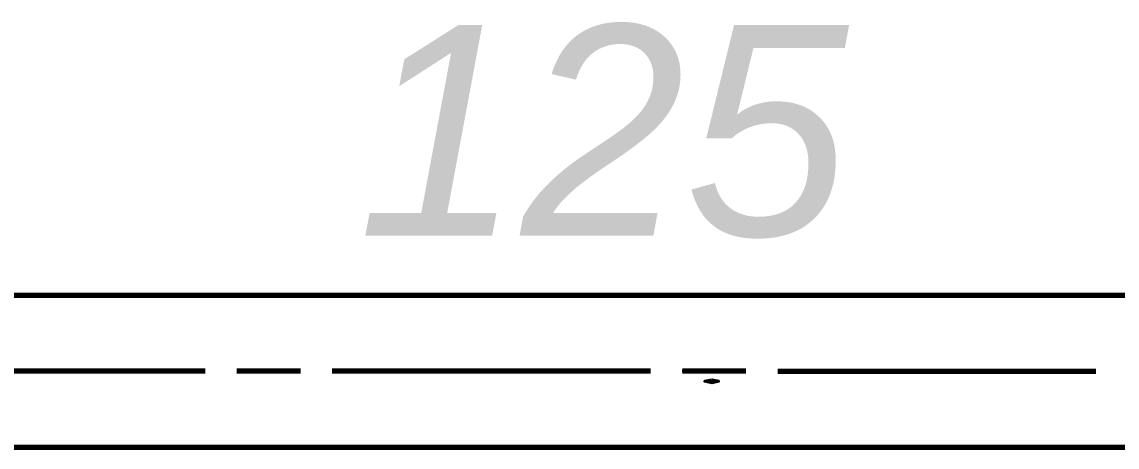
# Model space of a CAD drawing. Extents: x 0 to 174, y 0 to 33.
# Drawn here: x 44.546 to 45.902, y 16.733 to 17.259 of the extents above; entities that cross this region are included whole.
import ezdxf
from ezdxf.enums import TextEntityAlignment as Align

# ---------------------------------------------------------------- set-up
doc = ezdxf.new("R2010")
doc.units = 0
doc.layers.add('PDF2_문자', color=7, linetype='Continuous')
doc.layers.add('PDF2_형상', color=157, linetype='Continuous', true_color=0x405f80)
doc.layers.add('YOLO_TEXT', color=3, linetype='Continuous', true_color=0x008230)
doc.styles.add('OCR_LATIN', font='txt.shx')
doc.styles.add('PDF LucidaHandwriting Italic', font='ariali.ttf')

msp = doc.modelspace()

# ---------------------------------------------------------------- linework, layer by layer
at = {"layer": 'PDF2_형상', "lineweight": 70}
for points in [[(46.2468, 16.921), (44.3865, 16.921)], [(44.3865, 16.7335), (46.2468, 16.7335)]]:
    msp.add_lwpolyline(points, dxfattribs=at)
at = {"layer": 'PDF2_형상', "color": 3, "lineweight": 70}
for points in [[(44.7731, 16.8272), (44.3793, 16.8272)], [(44.8911, 16.8272), (44.8124, 16.8272)], [(45.3242, 16.8272), (44.9304, 16.8272)], [(45.4422, 16.8272), (45.3636, 16.8272)], [(45.4817, 16.8272), (45.8754, 16.8272)]]:
    msp.add_lwpolyline(points, dxfattribs=at)
at = {"layer": 'PDF2_형상', "color": 18, "lineweight": 35, "true_color": 0x260000}
for points in [[(44.7731, 16.8272), (44.3793, 16.8272)], [(44.8911, 16.8272), (44.8124, 16.8272)], [(45.3242, 16.8272), (44.9304, 16.8272)], [(45.4422, 16.8272), (45.3635, 16.8272)], [(45.4817, 16.8272), (45.8754, 16.8272)]]:
    msp.add_lwpolyline(points, dxfattribs=at)

# ---------------------------------------------------------------- texts
at = {"layer": 'PDF2_문자', "insert": (44.9619, 17.1232), "char_height": 0.2605, "attachment_point": 4, "style": 'PDF LucidaHandwriting Italic'}
msp.add_mtext('125', dxfattribs=at)
at = {"layer": 'YOLO_TEXT', "style": 'OCR_LATIN'}
for s, height, p, p2 in [('-', 0.0369, (44.9319, 16.8106), (45.3244, 16.8106)), ('-', 0.0344, (45.473, 16.8142), (45.8737, 16.8142)), ('.', 0.0355, (45.3564, 16.8131), (45.4435, 16.8131))]:
    msp.add_text(s, height=height, dxfattribs=at).set_placement(p, p2, align=Align.FIT)

doc.saveas('drawing.dxf')
